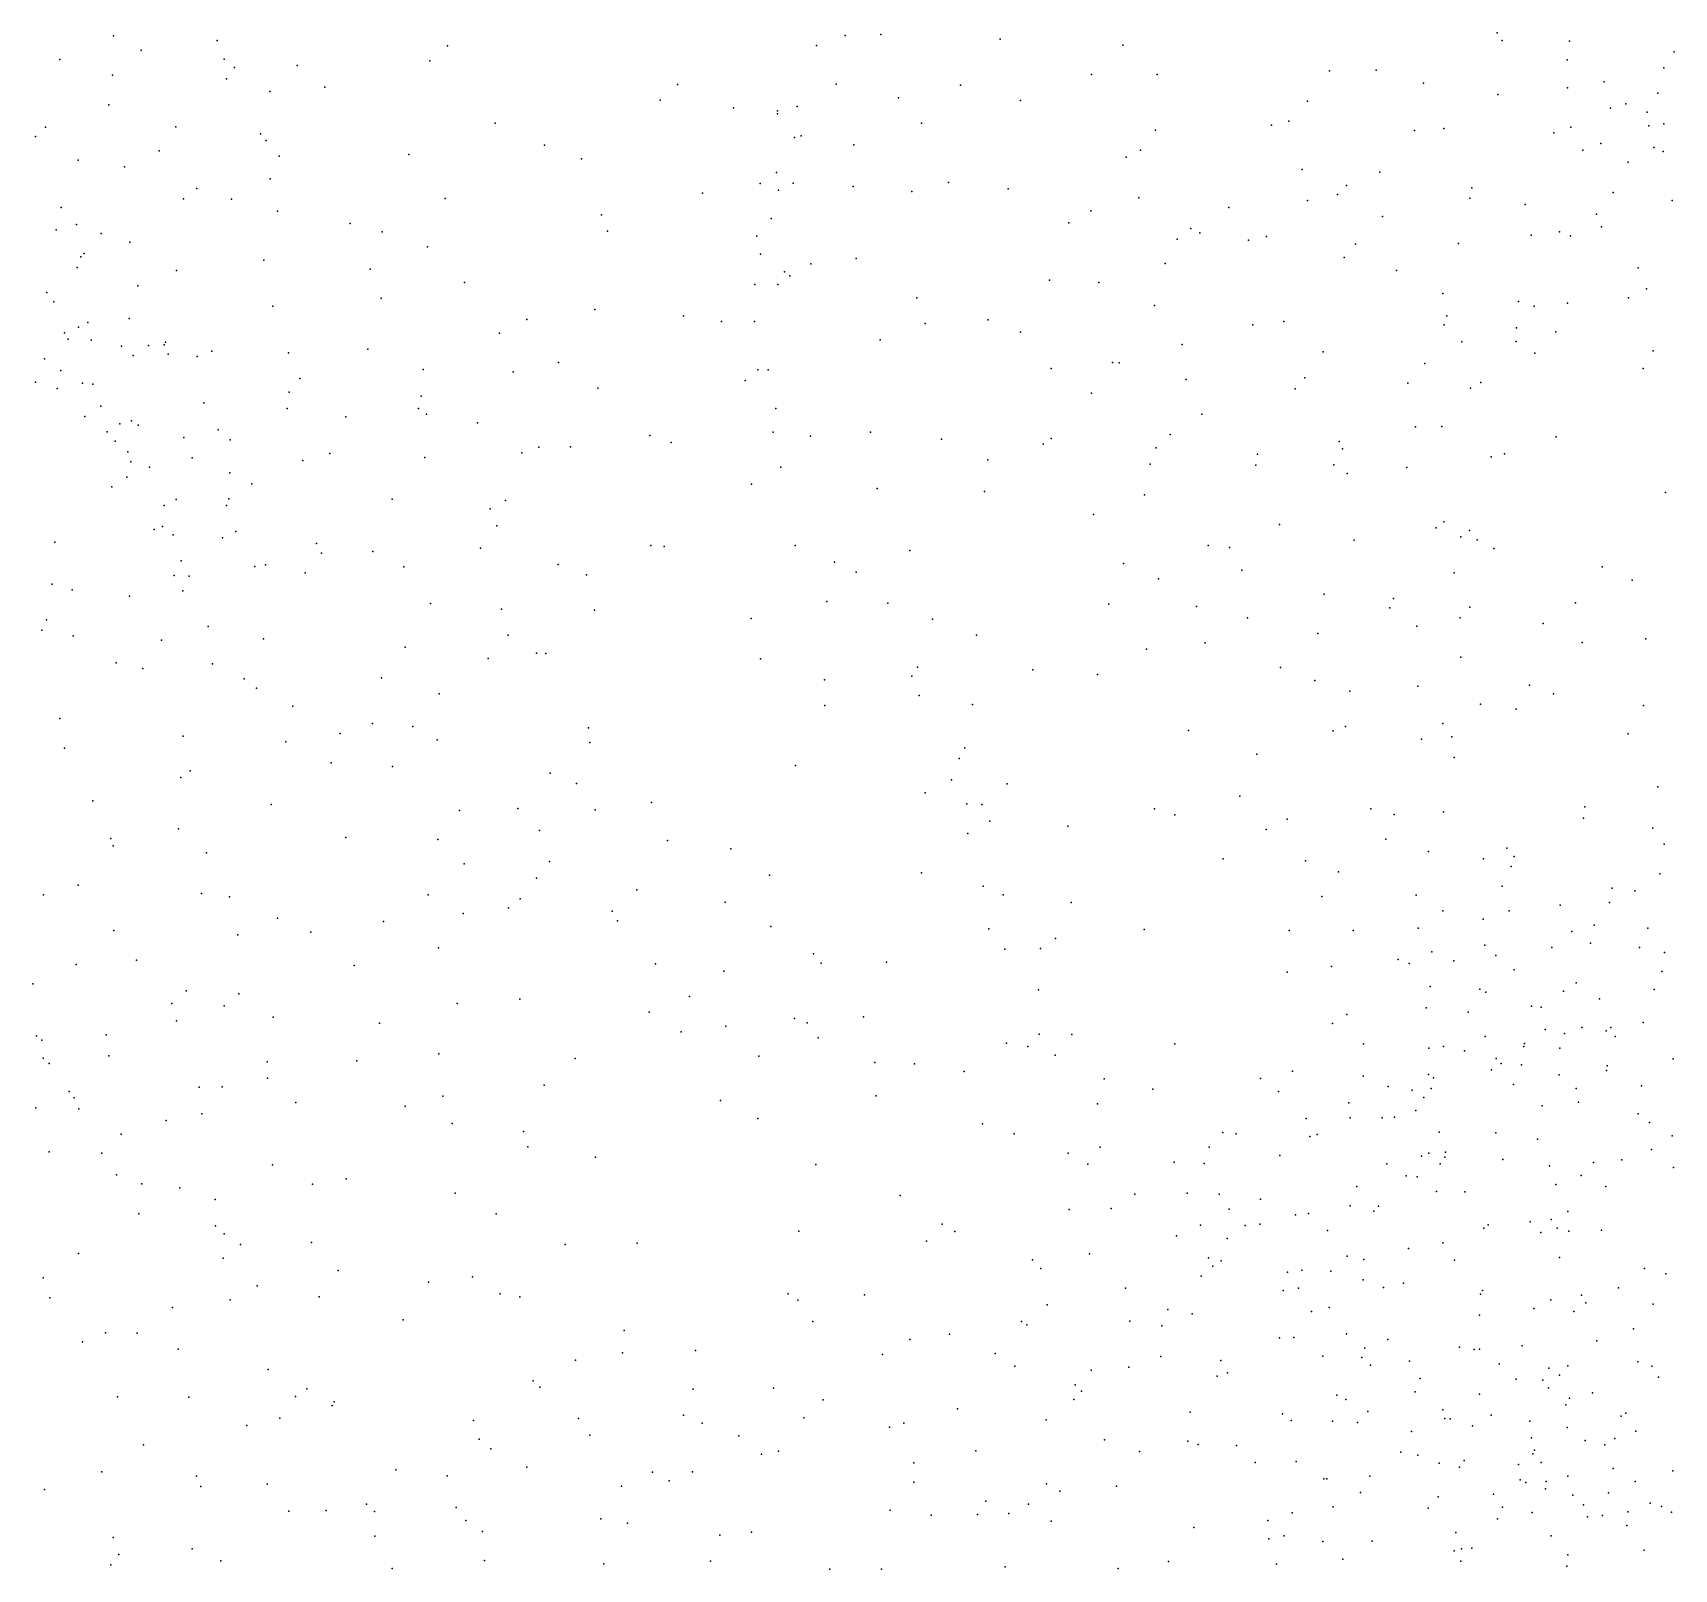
# Model space of a CAD drawing. Header units: metres. Extents: x -25 to 25, y -27.7 to 27.8.
# Drawn here: x -11.812 to -8.986, y -5.284 to -2.639 of the extents above; entities that cross this region are included whole.
import ezdxf

# ---------------------------------------------------------------- set-up
doc = ezdxf.new("R2010")
doc.units = ezdxf.units.M

msp = doc.modelspace()

# ---------------------------------------------------------------- linework, layer by layer
for p in [(-11.6729, -2.6437, -7.6122), (-11.494, -2.6519, 16.3987), (-10.4131, -2.6434, -7.2059), (-10.3516, -2.6417, 18.8201), (-10.1464, -2.6494, 19.2045), (-9.2905, -2.6386, -5.5337), (-9.2822, -2.652, 2.7527), (-9.1658, -2.6527, -9.3071), (-11.765, -2.6844, 4.3729), (-11.6252, -2.6685, 4.8305), (-11.4819, -2.6842, 13.5761), (-11.0978, -2.661, -7.684), (-10.4623, -2.6606, 17.7646), (-9.935, -2.6597, 3.0363), (-8.9858, -2.6715, -8.1624), (-11.6744, -2.7115, 16.2629), (-11.4641, -2.6983, 13.0909), (-11.3562, -2.695, 13.4349), (-11.1279, -2.687, 16.661), (-9.9891, -2.7104, 19.4709), (-9.8756, -2.7103, 19.584), (-9.579, -2.7038, -6.1194), (-9.4989, -2.7028, 4.145), (-9.1699, -2.6852, -5.3965), (-9.0035, -2.6988, -9.2196), (-11.4782, -2.7177, 5.2131), (-11.4036, -2.7395, 5.613), (-11.3086, -2.7319, -7.6383), (-10.7014, -2.7277, -7.5115), (-10.4285, -2.727, 18.7105), (-10.2144, -2.7286, -6.7784), (-9.4174, -2.7252, 19.814), (-9.1697, -2.7332, -9.451), (-9.1061, -2.723, -10.2407), (-11.6808, -2.7625, 4.555), (-10.7314, -2.7547, 16.9361), (-10.6051, -2.7679, 17.0311), (-10.4955, -2.7657, -7.2749), (-10.3212, -2.7503, -6.9453), (-10.1114, -2.7551, 19.3402), (-9.6169, -2.7563, 2.7806), (-9.2893, -2.7448, 4.5076), (-9.0954, -2.7685, 4.6283), (-9.0693, -2.7611, -5.2056), (-9.0139, -2.7427, 19.7716), (-11.0158, -2.7942, 16.8651), (-10.5295, -2.7781, 18.1563), (-10.5293, -2.773, 17.1941), (-10.2815, -2.7941, 19.0435), (-9.6492, -2.7905, 19.7649), (-9.0322, -2.7755, -7.7985), (-9.0037, -2.7955, -4.6709), (-11.8068, -2.8169, 4.228), (-11.7895, -2.801, 5.8903), (-11.5653, -2.8007, 5.8616), (-11.4197, -2.8125, -7.5433), (-11.4097, -2.8242, 5.8129), (-10.5003, -2.8187, 17.3497), (-10.4889, -2.8161, 17.7451), (-9.8786, -2.8064, 2.8287), (-9.6793, -2.7977, -6.3086), (-9.4326, -2.8066, 4.2594), (-9.3826, -2.8034, -5.64), (-9.1932, -2.8107, -9.9218), (-9.1636, -2.8011, 19.9286), (-9.0293, -2.7987, -4.4044), (-11.594, -2.8418, 4.8805), (-11.3875, -2.8511, 5.3205), (-11.1642, -2.8484, 16.8606), (-10.9304, -2.8322, -7.5538), (-10.3982, -2.8312, 18.8321), (-9.9295, -2.8526, -6.5524), (-9.9046, -2.8404, 3.3625), (-9.1429, -2.8404, -9.73), (-9.112, -2.829, -10.0555), (-9.0208, -2.836, -4.8559), (-9.005, -2.8431, -4.1864), (-11.7333, -2.858, 4.4063), (-11.6538, -2.8693, 16.4619), (-10.8669, -2.8554, 17.0224), (-10.5314, -2.879, 18.5264), (-9.6265, -2.8741, 3.8659), (-9.4924, -2.8787, -5.8987), (-9.0649, -2.8613, -5.0506), (-11.5294, -2.9066, 16.6277), (-11.4028, -2.8903, 16.7181), (-10.5595, -2.8982, 18.2563), (-10.5277, -2.9095, -7.159), (-10.5027, -2.8977, 17.524), (-10.399, -2.903, -6.9019), (-10.2353, -2.8965, 19.19), (-10.1325, -2.9074, -6.6617), (-9.5501, -2.9016, 19.9329), (-9.3341, -2.9055, 2.6692), (-11.552, -2.9245, 5.9851), (-11.4695, -2.9253, 5.0911), (-11.1017, -2.9239, -7.5173), (-10.6587, -2.9145, -7.3306), (-10.2982, -2.9117, -6.7857), (-9.9073, -2.9225, 19.6552), (-9.6173, -2.9271, -6.238), (-9.5652, -2.9168, 4.0353), (-9.3373, -2.9233, -5.4792), (-9.2421, -2.9343, 4.3836), (-9.0908, -2.9136, 20.0988), (-8.9891, -2.9271, -7.8314), (-11.7629, -2.9391, 3.2773), (-11.3903, -2.9457, 5.9319), (-11.2649, -2.9668, -7.4617), (-10.8322, -2.952, 17.1541), (-10.5403, -2.9583, 18.0122), (-10.0281, -2.9659, 19.5556), (-9.9899, -2.945, 3.2311), (-9.7524, -2.9395, -6.4043), (-9.4877, -2.9546, 2.6861), (-9.1198, -2.9511, -4.595), (-11.7714, -2.9781, 4.2578), (-11.7364, -2.9689, 2.9376), (-11.6939, -2.9839, 4.4966), (-11.2102, -2.981, 5.8498), (-10.8222, -2.9799, -7.3997), (-10.565, -2.9886, 17.3893), (-9.8412, -2.9941, 2.7357), (-9.8181, -2.9758, 3.4888), (-9.8022, -2.9832, 19.8025), (-9.6876, -2.9896, 2.7112), (-9.2318, -2.987, -5.2399), (-9.1835, -2.981, 20.2072), (-9.1642, -2.9884, -4.3459), (-9.111, -2.9729, -4.8159), (-11.723, -3.0187, -7.1331), (-11.6444, -2.9991, 4.7246), (-11.132, -3.0073, 5.6888), (-10.5588, -3.0195, -7.0419), (-9.7184, -2.9959, 3.6435), (-9.5346, -3.0026, 20.0608), (-9.3569, -3.0015, 4.2505), (-11.7351, -3.0429, 3.4304), (-11.729, -3.0245, 16.5265), (-11.5642, -3.0481, -7.2159), (-11.4137, -3.0298, -7.3457), (-11.2306, -3.0456, 5.3986), (-10.5175, -3.0502, 17.8364), (-10.4723, -3.0366, -6.8351), (-10.3941, -3.0272, 18.9215), (-9.8619, -3.0361, -6.4833), (-9.554, -3.0255, -6.0653), (-9.4641, -3.0476, -5.8135), (-9.0479, -3.0435, 2.7464), (-11.6306, -3.0743, 16.6781), (-11.0685, -3.0687, 17.1783), (-10.5683, -3.0717, 18.2936), (-10.529, -3.072, 17.6279), (-10.5084, -3.0573, 18.7125), (-10.0611, -3.0645, 3.0862), (-9.9762, -3.0685, 2.7434), (-9.0334, -3.0792, 20.3111), (-11.7871, -3.0857, 3.8527), (-11.7755, -3.1017, 4.0205), (-11.212, -3.0955, 17.0995), (-10.2896, -3.0947, 19.179), (-9.8807, -3.1079, 3.3461), (-9.3842, -3.0872, 2.7038), (-9.2536, -3.1014, -5.047), (-9.1692, -3.1044, 4.3198), (-9.0643, -3.0951, -4.2294), (-11.6456, -3.1304, 2.8215), (-11.3981, -3.1093, 16.9497), (-10.9609, -3.132, 17.2785), (-10.8442, -3.1151, -7.2328), (-10.6915, -3.1261, -7.0226), (-10.6259, -3.1356, 17.4313), (-10.5688, -3.1356, 18.4767), (-10.167, -3.1328, 19.4182), (-9.6577, -3.1356, 20.0941), (-9.3774, -3.126, 20.3151), (-9.2271, -3.1092, -4.881), (-11.7572, -3.155, -5.369), (-11.7331, -3.1452, 6.0992), (-11.717, -3.1372, -6.8936), (-11.008, -3.1558, 5.8631), (-10.275, -3.1392, -6.6425), (-10.1112, -3.1541, 2.9091), (-9.7112, -3.1416, -6.3296), (-9.3816, -3.1415, -5.3697), (-9.2575, -3.1465, -4.6717), (-9.1896, -3.1537, 20.3943), (-11.7506, -3.1663, 16.6257), (-11.7112, -3.1676, 4.3428), (-11.6588, -3.1782, 4.6269), (-11.6124, -3.1771, 4.783), (-11.5854, -3.1758, 16.8169), (-11.5829, -3.1711, 3.1868), (-11.5786, -3.1919, 6.1153), (-11.5034, -3.1865, -7.0579), (-11.3712, -3.1898, 6.087), (-11.2348, -3.1833, -7.1982), (-10.3525, -3.1672, 19.0544), (-9.8328, -3.1751, 19.9234), (-9.5901, -3.1878, -6.1516), (-9.3514, -3.1709, -5.2079), (-9.2579, -3.1701, 2.7405), (-9.2258, -3.1903, -4.4448), (-9.0222, -3.1863, 2.8141), (-11.7916, -3.2002, 2.7136), (-11.7632, -3.2203, -5.6509), (-11.6386, -3.1942, 3.4149), (-11.5286, -3.1959, 4.9367), (-11.1395, -3.2181, 5.4329), (-10.9066, -3.2061, -7.0952), (-10.5631, -3.2191, 17.6862), (-10.5453, -3.2188, 18.1217), (-10.0582, -3.2166, -6.5567), (-9.9527, -3.206, 3.2509), (-9.9412, -3.2066, 19.8109), (-9.415, -3.2081, -5.6114), (-9.0391, -3.2165, 4.3415), (-11.807, -3.2402, -5.2426), (-11.7262, -3.242, -6.5796), (-11.7081, -3.2435, 4.1338), (-11.3521, -3.2339, -7.0745), (-10.9846, -3.2222, 5.628), (-10.5851, -3.237, -6.7096), (-9.8259, -3.2354, 2.7528), (-9.6216, -3.2326, 20.2154), (-9.4441, -3.2418, -5.815), (-9.3184, -3.2409, -4.8628), (-11.7698, -3.2511, -6.3814), (-11.517, -3.2757, -6.8252), (-11.3702, -3.2574, 17.0975), (-11.1429, -3.2645, -7.0697), (-10.8387, -3.2506, -6.9329), (-9.9889, -3.2592, 2.7755), (-9.6383, -3.2517, 3.6505), (-9.3364, -3.2502, 4.1236), (-11.7221, -3.2994, -6.2317), (-11.6946, -3.2812, 3.9153), (-11.3739, -3.2856, 5.1286), (-11.2726, -3.2996, 5.2467), (-11.1475, -3.2857, 6.0317), (-11.1335, -3.295, 17.2972), (-10.5321, -3.2855, 17.8392), (-9.7992, -3.2953, 3.4097), (-11.6837, -3.3255, -5.9613), (-11.6616, -3.3118, 4.4744), (-11.6416, -3.3065, 3.5963), (-11.6302, -3.3143, -5.6035), (-11.4922, -3.3223, 3.2391), (-11.046, -3.3102, -6.9123), (-10.7495, -3.3319, -6.6469), (-10.5372, -3.326, 18.3913), (-10.4728, -3.3333, 18.7208), (-10.3694, -3.3265, -6.5887), (-9.8534, -3.3301, 20.0161), (-9.4314, -3.3168, 2.8001), (-9.3858, -3.3166, -5.0258), (-9.1891, -3.3342, 20.5156), (-11.6699, -3.3415, 4.3078), (-11.6477, -3.3603, 6.1277), (-11.5515, -3.3355, -6.4512), (-11.4719, -3.3396, -6.613), (-10.9699, -3.3616, -6.6548), (-10.9405, -3.352, 5.9171), (-10.886, -3.3513, 5.6837), (-10.7127, -3.344, 17.5453), (-10.2474, -3.3385, 19.3434), (-10.072, -3.3471, 2.9216), (-10.0583, -3.3373, 19.7147), (-9.8774, -3.3531, -6.4228), (-9.5626, -3.3426, -6.1069), (-9.5569, -3.3551, 20.3656), (-11.6429, -3.3774, 3.7665), (-11.6105, -3.3868, 4.6427), (-11.5371, -3.3706, 4.8326), (-11.3464, -3.375, 17.1967), (-11.2999, -3.363, -6.6279), (-11.1365, -3.3696, 5.3681), (-10.5236, -3.3866, 18.2251), (-10.1675, -3.3736, -6.5482), (-9.8878, -3.3815, 3.2947), (-9.7059, -3.383, 3.5239), (-9.703, -3.3643, -6.294), (-9.5717, -3.3824, 2.8568), (-9.446, -3.3871, -5.8869), (-9.3008, -3.3686, -4.6119), (-9.2779, -3.3636, 2.8323), (-11.6498, -3.4037, 4.0381), (-11.4724, -3.396, -6.2952), (-11.4342, -3.415, 4.9737), (-10.5741, -3.4159, 17.7524), (-9.5485, -3.3975, 3.8487), (-11.6754, -3.4206, -5.3382), (-11.5647, -3.4424, 3.0192), (-11.4741, -3.4411, -6.0499), (-11.1928, -3.4417, -6.4786), (-10.9977, -3.444, 17.4582), (-10.3581, -3.4232, 18.9955), (-10.173, -3.4287, 19.5139), (-9.8977, -3.4342, 2.9216), (-9.0006, -3.4301, 4.3136), (-11.5852, -3.4525, -5.503), (-11.4783, -3.4528, -5.8912), (-11.0239, -3.4584, -6.4983), (-9.9855, -3.468, 3.0559), (-11.6025, -3.4941, 4.3326), (-11.588, -3.4888, 3.1734), (-11.5697, -3.5029, 3.3848), (-11.462, -3.4972, -5.6469), (-11.0129, -3.4874, 5.8639), (-9.6655, -3.4855, 20.2964), (-9.3956, -3.491, -5.7811), (-9.3826, -3.4805, -5.4039), (-9.3382, -3.4953, 4.056), (-11.7739, -3.5157, 2.9046), (-11.4851, -3.5083, 17.1373), (-11.3233, -3.518, 17.2877), (-11.2259, -3.5318, -6.1707), (-11.0407, -3.5261, 5.3823), (-10.7475, -3.5216, -6.4727), (-10.7248, -3.5234, 17.6453), (-10.499, -3.5215, -6.5229), (-10.3016, -3.5302, 19.1858), (-9.7881, -3.5213, 20.1769), (-9.7514, -3.5251, -6.3316), (-9.5365, -3.5123, 20.4203), (-9.3532, -3.5064, -5.0387), (-9.3249, -3.5117, 2.9172), (-9.2964, -3.5268, 20.5524), (-11.5562, -3.5476, 3.6929), (-11.4291, -3.5577, 4.8594), (-11.411, -3.5548, 6.0212), (-11.3145, -3.5346, -5.9621), (-11.1727, -3.5582, 5.2221), (-10.9072, -3.5544, 5.6379), (-10.4315, -3.5499, 18.3523), (-9.9336, -3.5522, 19.9833), (-9.1095, -3.5582, -4.5264), (-11.7782, -3.588, 3.1507), (-11.568, -3.573, 4.004), (-11.5424, -3.5744, 4.5347), (-11.3424, -3.5687, -5.8064), (-10.8585, -3.572, -6.3774), (-10.394, -3.5673, 18.5989), (-9.8737, -3.5789, 3.2935), (-9.7299, -3.5637, 3.5158), (-9.3645, -3.5682, -5.5762), (-9.0582, -3.581, 2.912), (-11.7435, -3.5975, -5.3421), (-11.645, -3.6085, 6.0666), (-11.5531, -3.5996, 3.8448), (-9.5884, -3.6051, 3.0239), (-9.4689, -3.6128, 3.9325), (-11.1268, -3.6213, 5.8069), (-11.0044, -3.6313, 17.5642), (-10.8445, -3.6329, 17.638), (-10.4447, -3.6177, 18.1198), (-10.3396, -3.6209, 18.8449), (-9.9589, -3.6223, -6.4234), (-9.8084, -3.6262, 3.141), (-9.4753, -3.6289, -6.0108), (-9.3376, -3.6275, -5.249), (-9.1557, -3.6201, -4.7538), (-11.7961, -3.6673, 6.0449), (-11.7882, -3.6495, 3.436), (-11.5097, -3.6609, 4.1572), (-10.5748, -3.6472, -6.4497), (-10.2625, -3.6485, 19.2947), (-9.7204, -3.6458, 20.2601), (-9.5991, -3.6728, 3.7734), (-9.4288, -3.6601, 3.0114), (-9.3545, -3.6462, -5.4035), (-9.2112, -3.6558, -4.9744), (-11.7422, -3.677, 16.9289), (-11.59, -3.6842, 17.097), (-11.4144, -3.6823, 4.6768), (-11.1705, -3.6965, 17.5015), (-10.9933, -3.6759, -6.2178), (-10.1869, -3.676, -6.4929), (-9.8944, -3.6998, 20.0424), (-9.7934, -3.6891, 3.3737), (-9.1441, -3.6882, 20.5819), (-9.0345, -3.6823, -4.6724), (-11.6683, -3.7236, -5.4483), (-11.5023, -3.725, 4.0056), (-11.0276, -3.7157, 5.251), (-10.9445, -3.7067, 5.6575), (-10.9286, -3.7075, 5.3921), (-10.5586, -3.7167, 17.8991), (-9.3533, -3.7137, 20.5395), (-11.622, -3.733, 3.7275), (-11.4479, -3.7509, 17.2896), (-11.2114, -3.7494, -5.9471), (-10.4487, -3.7529, 18.0322), (-10.2983, -3.7466, 18.9263), (-10.2885, -3.7308, 19.1389), (-10.0899, -3.7357, 19.7267), (-9.9783, -3.7436, 19.9012), (-9.6637, -3.7312, -6.2386), (-9.6044, -3.7536, 20.3624), (-11.4267, -3.7673, 4.2768), (-11.1118, -3.7766, 5.0902), (-10.2854, -3.7794, 18.5249), (-9.5444, -3.7724, -6.097), (-9.4271, -3.7638, -5.8971), (-9.2347, -3.7617, 4.1317), (-9.1933, -3.7768, -5.1477), (-11.3638, -3.7981, -5.7549), (-10.4479, -3.797, -6.4517), (-10.1939, -3.7949, 19.4334), (-9.3193, -3.7946, -5.459), (-9.2577, -3.8033, 3.0112), (-9.0385, -3.7968, 2.9224), (-11.7651, -3.8194, 6.0028), (-11.2265, -3.828, 4.8272), (-11.1572, -3.833, 5.6712), (-10.855, -3.8356, 17.7902), (-9.8217, -3.8402, 20.1213), (-9.5728, -3.8408, 3.8863), (-9.5518, -3.833, 3.1818), (-9.3838, -3.8281, 3.0961), (-11.7572, -3.8705, 16.9541), (-11.5528, -3.8495, 17.2193), (-11.3759, -3.8596, 17.4119), (-11.2822, -3.8449, 4.6714), (-11.1153, -3.8559, -6.0317), (-10.8527, -3.8605, 5.3464), (-10.2068, -3.8698, -6.4656), (-9.421, -3.8551, 20.4742), (-9.3683, -3.8507, -5.7514), (-9.0651, -3.8459, 4.3115), (-11.298, -3.8958, -5.8569), (-10.2169, -3.8883, 18.6964), (-9.7045, -3.8807, 3.7405), (-9.3644, -3.8867, 4.045), (-11.5569, -3.921, -5.6197), (-11.5407, -3.9093, 3.9893), (-11.1925, -3.9021, 17.5903), (-10.921, -3.9132, -6.1963), (-10.4987, -3.9001, 18.0698), (-10.2299, -3.9249, 19.1779), (-10.8755, -3.9311, 5.2015), (-10.2753, -3.9471, 18.3071), (-10.1341, -3.9316, 19.5978), (-9.7337, -3.9529, 3.371), (-9.0138, -3.9369, 15.347), (-11.7083, -3.9608, -5.5445), (-11.4009, -3.9671, 5.7675), (-11.077, -3.9776, 4.8043), (-10.9766, -3.974, 17.8152), (-10.8433, -3.9765, 17.9195), (-10.7462, -3.964, -6.3073), (-10.2033, -3.9661, 18.8812), (-10.178, -3.9671, 19.4161), (-9.8807, -3.975, 20.0134), (-9.5083, -3.9748, -6.0809), (-9.3827, -3.9802, -5.8439), (-9.1396, -3.9713, -5.2713), (-11.5606, -4.0094, 17.2651), (-10.9392, -4.0124, 4.9934), (-10.1641, -3.9961, 18.5093), (-10.0296, -4.0049, -6.4193), (-9.8453, -3.9853, -6.3618), (-9.6883, -4.0106, 3.8255), (-9.6523, -3.9929, 20.2613), (-9.4681, -3.9846, 3.9858), (-9.142, -3.9907, 2.9949), (-9.0223, -4.0084, 15.1986), (-11.6773, -4.026, 17.095), (-11.6731, -4.0383, 4.2103), (-11.2725, -4.0241, 4.1154), (-11.1143, -4.0279, 4.5618), (-10.7187, -4.0291, 5.3148), (-10.2016, -4.0175, 19.0543), (-9.4824, -4.0273, 20.3842), (-9.0032, -4.0355, 20.5505), (-11.5126, -4.0506, 4.1445), (-10.9218, -4.0653, 5.5272), (-10.6099, -4.0438, 18.0692), (-9.7621, -4.0612, 3.6654), (-9.6203, -4.0643, 3.4246), (-9.409, -4.0484, 3.223), (-9.3139, -4.061, 11.2577), (-9.2737, -4.0426, 11.037), (-9.2611, -4.0567, -5.5916), (-11.0689, -4.0696, -6.0778), (-10.9444, -4.0944, 17.9296), (-10.5431, -4.089, -6.3904), (-10.2816, -4.0853, -6.4407), (-9.5639, -4.0835, 11.2314), (-9.2665, -4.0741, 4.2026), (-9.0103, -4.0865, 2.9163), (-11.7929, -4.1228, 16.8988), (-11.7333, -4.1065, 5.8841), (-11.5211, -4.1209, -5.7547), (-11.131, -4.1227, 4.1786), (-10.7718, -4.1141, 5.0437), (-10.1757, -4.1081, 19.3276), (-10.1411, -4.1232, 19.4965), (-9.4297, -4.1237, 10.9926), (-9.2821, -4.1079, 20.4589), (-9.0925, -4.1116, 15.6154), (-9.0533, -4.1161, 10.9663), (-11.4731, -4.1266, 17.4102), (-10.9928, -4.1454, 4.4298), (-10.9725, -4.1296, 4.5899), (-10.8144, -4.151, 4.8887), (-10.6195, -4.1356, 5.2455), (-10.0239, -4.1364, 19.7327), (-9.5926, -4.1259, -6.284), (-9.3841, -4.1504, -6.0531), (-9.27, -4.1505, 15.3781), (-9.1822, -4.1405, 4.3434), (-9.0971, -4.136, 15.1279), (-11.3902, -4.1633, 4.1864), (-11.2077, -4.1687, 17.7293), (-11.0706, -4.1553, 5.5722), (-10.8048, -4.1676, 18.0665), (-10.541, -4.1772, 5.3775), (-10.1655, -4.1814, 19.1054), (-9.4263, -4.1805, 3.3825), (-9.3145, -4.1649, 10.8802), (-9.1235, -4.1752, -5.4209), (-9.0314, -4.1801, 15.8014), (-11.672, -4.1846, 4.3784), (-11.4585, -4.1919, 5.7446), (-11.333, -4.1872, 17.6047), (-10.0508, -4.1979, -6.453), (-9.8984, -4.1825, -6.428), (-9.6484, -4.1843, 20.1668), (-9.5386, -4.1846, 3.5185), (-9.3115, -4.2098, 15.0474), (-9.1621, -4.1861, 3.0628), (-9.1299, -4.2063, 4.5045), (-11.6332, -4.2357, -5.7601), (-11.1133, -4.2142, 17.8656), (-10.4674, -4.2246, 5.247), (-10.1383, -4.2163, 18.4335), (-10.0765, -4.2154, 18.6997), (-9.4611, -4.234, 20.2947), (-9.403, -4.221, -6.2006), (-9.3649, -4.2365, 4.1845), (-9.2931, -4.2276, 11.3824), (-9.1965, -4.2138, -5.6595), (-9.0457, -4.2136, 11.1584), (-9.0022, -4.2225, 5.8244), (-11.7369, -4.243, 17.0022), (-11.2585, -4.2447, -5.9815), (-10.7393, -4.2419, 5.4604), (-10.6217, -4.2543, 18.1854), (-10.4542, -4.2406, -6.3988), (-10.342, -4.2389, 18.2555), (-9.652, -4.2562, 3.7468), (-9.5755, -4.2461, 11.2096), (-9.4422, -4.241, 11.3325), (-9.2613, -4.252, -6.0368), (-9.007, -4.2552, 2.9092), (-11.8115, -4.2763, 5.709), (-11.5478, -4.2882, 17.3743), (-11.457, -4.2934, 17.4994), (-10.0802, -4.2867, 18.8983), (-9.4061, -4.2809, 15.2661), (-9.3203, -4.2851, 20.3614), (-9.3099, -4.2906, 15.592), (-9.1765, -4.2887, 15.0217), (-9.1547, -4.2746, 10.7026), (-9.0201, -4.2857, 10.5565), (-11.5722, -4.3102, 5.7871), (-11.4819, -4.3138, -5.9138), (-11.0807, -4.3102, -6.0926), (-10.9731, -4.3023, 4.2134), (-10.6812, -4.298, 4.5495), (-9.413, -4.3177, 15.4163), (-9.2314, -4.3147, -6.1916), (-9.2146, -4.3163, 4.5761), (-9.1142, -4.3019, 5.7176), (-11.5643, -4.3398, 4.4386), (-11.3977, -4.3333, 5.6939), (-11.2146, -4.344, 17.8004), (-10.7507, -4.3252, 4.4102), (-10.6183, -4.3492, 5.4346), (-10.5003, -4.3361, 4.7824), (-10.4787, -4.3432, 18.2365), (-10.3817, -4.333, 4.9932), (-9.5743, -4.3446, -6.47), (-9.5491, -4.3287, 20.168), (-9.3407, -4.3247, 3.4204), (-9.1449, -4.3515, 4.8811), (-9.0393, -4.343, 6.0991), (-11.8049, -4.3655, 5.2045), (-11.7962, -4.373, 16.8413), (-11.6855, -4.364, -5.8454), (-10.6954, -4.3589, -6.2738), (-10.4595, -4.369, 5.3993), (-10.1351, -4.3782, -6.5106), (-10.079, -4.3629, 19.0681), (-10.0228, -4.3635, 19.599), (-9.8453, -4.3794, 19.8459), (-9.5204, -4.3795, 3.6943), (-9.3113, -4.3667, -6.353), (-9.2435, -4.3789, 5.394), (-9.2081, -4.3547, 5.5442), (-9.1745, -4.3616, 11.3414), (-9.1029, -4.3571, 5.2799), (-9.095, -4.3516, -5.983), (-9.0874, -4.3666, -5.6098), (-11.7937, -4.4042, 4.7703), (-11.6807, -4.4002, 17.1577), (-11.1127, -4.3965, 4.2327), (-10.8778, -4.4048, -6.1627), (-10.5614, -4.4006, 4.4697), (-10.0987, -4.3842, 19.2982), (-10.0512, -4.3989, 18.5321), (-9.4082, -4.387, 10.9281), (-9.383, -4.384, 4.3653), (-9.3466, -4.3918, 11.392), (-9.2924, -4.4048, 5.231), (-9.2448, -4.384, 10.771), (-9.1825, -4.3869, 5.077), (-8.9874, -4.4051, -6.1059), (-11.7834, -4.4133, 5.4832), (-11.4081, -4.4107, 4.379), (-11.2536, -4.4086, -6.0591), (-10.3617, -4.4119, 4.6413), (-10.2937, -4.4142, -6.4596), (-10.208, -4.4272, 4.8219), (-9.6428, -4.4265, 4.1228), (-9.5211, -4.4352, 5.4272), (-9.4085, -4.4322, 5.1087), (-9.3001, -4.4242, 15.7315), (-9.2837, -4.4134, 4.7282), (-9.2489, -4.4155, 5.7528), (-9.1836, -4.4329, 5.9091), (-9.1023, -4.4256, -6.2857), (-9.1012, -4.4174, 20.4193), (-11.7487, -4.4613, 5.0195), (-11.5254, -4.4542, 5.7277), (-11.4854, -4.4537, 17.5099), (-11.4075, -4.4388, -6.0282), (-10.9314, -4.4505, 4.2731), (-9.9669, -4.44, 18.7989), (-9.8833, -4.4574, -6.5775), (-9.6979, -4.4393, -6.5725), (-9.6671, -4.4616, 5.1451), (-9.4781, -4.4529, 11.0966), (-9.4367, -4.4593, 15.0565), (-9.4041, -4.4564, 4.5055), (-9.4004, -4.4382, -6.4924), (-9.2624, -4.4493, 14.9444), (-9.1545, -4.4565, 0.868), (-9.042, -4.4516, 6.2242), (-11.8064, -4.4898, -5.8543), (-11.7402, -4.4727, 16.9943), (-11.7324, -4.4912, 5.6912), (-11.3586, -4.4803, 5.6548), (-11.1704, -4.4868, 5.5939), (-11.1055, -4.4694, -6.1092), (-10.6275, -4.4769, 18.2284), (-10.3596, -4.4689, 18.2917), (-9.9788, -4.483, 4.9493), (-9.546, -4.481, 15.4508), (-9.4167, -4.4719, 4.8592), (-9.2133, -4.486, 3.3202), (-9.1505, -4.4799, 15.892), (-11.582, -4.5115, -6.0222), (-11.5208, -4.5003, 4.5379), (-11.0896, -4.5165, 17.9633), (-10.5633, -4.5079, -6.3471), (-10.1763, -4.5174, 4.5724), (-9.6192, -4.5082, 4.3091), (-9.5436, -4.5068, 4.9833), (-9.4887, -4.5067, 15.6588), (-9.467, -4.5055, 5.5702), (-9.4305, -4.494, 4.6865), (-9.048, -4.4999, 0.6309), (-9.0281, -4.5148, 16.018), (-11.6594, -4.5352, 5.3104), (-10.9666, -4.5304, 5.5346), (-10.1219, -4.5347, 5.3588), (-9.7626, -4.5323, 19.8059), (-9.7397, -4.5346, 5.4033), (-9.6133, -4.5391, 19.9448), (-9.6003, -4.5354, 3.8579), (-9.3902, -4.5317, 3.624), (-9.2928, -4.5329, 0.95), (-9.221, -4.5439, 10.7155), (-8.9893, -4.5378, 8.9073), (-11.7836, -4.5657, 16.8376), (-11.6926, -4.5675, 17.1178), (-10.9595, -4.5568, 18.068), (-10.8428, -4.5745, -6.1939), (-10.0292, -4.5675, 4.522), (-9.9742, -4.5573, 4.6866), (-9.7861, -4.5574, 4.8152), (-9.6649, -4.5716, 4.6483), (-9.4206, -4.5732, -6.6188), (-9.4082, -4.5677, 10.9895), (-9.3805, -4.5747, 11.2597), (-9.3796, -4.5658, 5.7044), (-9.0251, -4.5617, 2.926), (-11.6674, -4.6053, 5.5648), (-11.3988, -4.5877, 4.4937), (-10.4634, -4.587, 18.2627), (-9.9951, -4.5865, -6.6111), (-9.8466, -4.5832, 4.5729), (-9.7947, -4.5857, 4.2528), (-9.4806, -4.5864, 3.7413), (-9.3886, -4.5859, 1.0613), (-9.2808, -4.5788, 3.4981), (-9.2005, -4.5893, 11.2893), (-9.1244, -4.5837, 3.1226), (-9.076, -4.5791, 14.8899), (-8.9871, -4.5924, 11.1942), (-11.6239, -4.6206, 17.3157), (-11.5582, -4.6273, 4.8568), (-11.3299, -4.621, 17.7091), (-11.2721, -4.6117, 4.4009), (-9.5321, -4.6254, 15.2364), (-9.4474, -4.6066, 15.0041), (-9.4284, -4.6084, 20.0638), (-9.3948, -4.6338, 8.5928), (-9.1896, -4.6216, -6.6051), (-9.1457, -4.606, 0.9977), (-9.1032, -4.6249, 20.3487), (-11.4977, -4.6478, 17.5135), (-11.0846, -4.6369, -6.1718), (-10.3185, -4.6408, -6.4925), (-9.9143, -4.6383, 19.3504), (-9.8244, -4.6364, 18.7646), (-9.7693, -4.6385, 1.0089), (-9.698, -4.647, 1.1999), (-9.5435, -4.6584, 1.2087), (-9.4947, -4.6589, 5.6532), (-9.3461, -4.6346, 14.8164), (-11.6291, -4.672, -6.1143), (-11.0137, -4.6725, 4.3758), (-10.246, -4.6898, 5.4059), (-10.0272, -4.6646, 18.4494), (-9.9548, -4.6628, 1.0708), (-9.752, -4.6642, 19.6472), (-9.6991, -4.6899, 5.5127), (-9.6375, -4.6737, 19.7773), (-9.6152, -4.6719, 15.4711), (-9.5031, -4.6678, 15.7962), (-9.234, -4.6862, 1.1257), (-9.1973, -4.6821, 20.2341), (-9.1687, -4.6682, 8.5282), (-11.4973, -4.6926, 5.349), (-11.4823, -4.7069, 4.7307), (-10.4928, -4.7022, 5.4469), (-10.2241, -4.7024, 18.362), (-9.8428, -4.71, 18.6244), (-9.8012, -4.6919, 4.1201), (-9.7555, -4.7149, 18.9581), (-9.7241, -4.6924, -6.7173), (-9.5825, -4.7007, 3.8627), (-9.3132, -4.6968, 10.861), (-9.3062, -4.6914, 20.1141), (-9.2151, -4.7046, 5.9928), (-9.1875, -4.697, 8.8663), (-9.1674, -4.7022, 0.6632), (-9.1107, -4.7005, 16.0686), (-11.7327, -4.7407, 16.9706), (-11.4538, -4.7253, 5.2008), (-11.3318, -4.7216, -6.1971), (-10.895, -4.7253, 18.0963), (-10.771, -4.7227, 5.523), (-10.2728, -4.7192, 4.4586), (-9.9925, -4.7409, 4.3244), (-9.549, -4.7454, 8.595), (-9.4429, -4.7319, 19.9231), (-9.384, -4.7221, 5.7869), (-11.484, -4.7486, -6.1866), (-11.286, -4.7698, 17.7405), (-10.0903, -4.7516, 1.119), (-10.0759, -4.7666, -6.6304), (-9.7875, -4.7481, 1.3649), (-9.7801, -4.7624, 0.8745), (-9.7658, -4.7529, 19.145), (-9.6515, -4.7729, 15.8118), (-9.6268, -4.769, 1.3916), (-9.5771, -4.7709, 15.3204), (-9.5202, -4.7509, 15.1265), (-9.3637, -4.752, 3.6271), (-9.1835, -4.7474, 3.3241), (-9.0371, -4.7666, 11.1863), (-11.7937, -4.7826, 0.7877), (-11.4254, -4.7963, 5.5769), (-11.1301, -4.7901, 5.6057), (-11.0544, -4.7808, 17.9695), (-9.9306, -4.8003, 1.3911), (-9.8, -4.7796, 15.7031), (-9.6324, -4.8, 19.5415), (-9.521, -4.7861, 19.749), (-9.4863, -4.7988, 15.9518), (-9.4518, -4.7916, 14.878), (-9.0816, -4.7997, -6.7718), (-9, -4.7758, 6.4059), (-11.7825, -4.817, 16.7988), (-11.4718, -4.8201, 17.5229), (-11.3184, -4.8152, 4.5921), (-11.0072, -4.8102, -6.269), (-10.9733, -4.815, 4.4661), (-10.5114, -4.81, 4.5161), (-10.4943, -4.8209, -6.4393), (-10.3796, -4.8116, 18.2851), (-10.0653, -4.829, 18.4125), (-9.6588, -4.8041, 3.9516), (-9.3195, -4.8103, 5.9102), (-9.316, -4.8041, 14.6606), (-9.1981, -4.8201, 1.2551), (-9.1453, -4.8121, 10.5603), (-9.1381, -4.8252, 16.1671), (-9.0222, -4.8275, 10.4062), (-11.5708, -4.8333, 0.7921), (-11.174, -4.8549, -6.2741), (-10.4686, -4.8579, 5.4828), (-10.1096, -4.8579, 4.4063), (-9.9231, -4.8568, 4.2484), (-9.8575, -4.8368, -6.7468), (-9.8158, -4.8446, 15.9103), (-9.6101, -4.8404, 19.2166), (-9.5797, -4.8334, 18.968), (-9.3212, -4.8466, 10.9392), (-9.2276, -4.8355, 11.1891), (-9.1588, -4.8404, 20.1427), (-11.6865, -4.8773, -6.1628), (-11.6317, -4.8779, 17.2567), (-10.7934, -4.8732, 4.5299), (-10.2331, -4.8794, 18.3448), (-10.1, -4.8632, 5.4477), (-9.8677, -4.8648, 5.5063), (-9.6653, -4.8855, 15.997), (-9.6405, -4.8849, 1.5523), (-9.5499, -4.8791, 0.7889), (-9.0558, -4.8704, 0.4582), (-11.726, -4.8924, 16.9265), (-11.5611, -4.9055, 0.651), (-10.7963, -4.9114, 5.6011), (-10.6706, -4.9076, -6.403), (-10.3488, -4.9143, 1.1114), (-10.3017, -4.8888, 4.5013), (-10.155, -4.9129, 1.3739), (-9.5186, -4.9035, 8.7515), (-9.479, -4.8888, 19.5988), (-9.3552, -4.9017, 8.845), (-9.3301, -4.9056, -6.8405), (-9.321, -4.9054, 16.1623), (-9.2475, -4.8995, 14.5329), (-9.1191, -4.8909, 8.9931), (-11.4065, -4.9404, -6.2616), (-10.8772, -4.9242, 18.0491), (-10.1207, -4.9345, -6.6521), (-9.9894, -4.9417, 1.5528), (-9.9246, -4.936, 16.0224), (-9.8696, -4.918, 15.6604), (-9.766, -4.925, 4.0749), (-9.5905, -4.9171, -6.8205), (-9.5233, -4.9196, 18.7879), (-9.5087, -4.9328, 14.9874), (-9.4415, -4.926, 3.6923), (-9.287, -4.9307, 3.4769), (-9.2018, -4.938, 8.3813), (-9.1686, -4.934, 3.2328), (-9.0481, -4.9271, 6.3257), (-9.0243, -4.9345, 20.2177), (-10.95, -4.9596, 4.5596), (-10.9389, -4.9709, -6.3662), (-10.5361, -4.9723, 0.9447), (-10.0172, -4.9667, 5.5265), (-9.7725, -4.9518, 5.6078), (-9.7548, -4.946, 18.557), (-9.4233, -4.956, 19.0557), (-9.2576, -4.9569, 6.0754), (-9.2119, -4.9586, 1.4459), (-9.2019, -4.9717, -6.9126), (-9.1833, -4.9503, 0.5151), (-9.0127, -4.9537, 2.7391), (-11.6657, -4.9871, 17.0574), (-11.5428, -4.9878, 17.3591), (-11.3592, -4.9865, 17.5943), (-11.3397, -4.9734, 0.7444), (-11.2927, -4.9961, 4.8495), (-10.6745, -4.9742, 4.6102), (-10.4509, -4.9927, 0.8033), (-10.0195, -4.992, 15.7467), (-10.0062, -4.9773, 18.4263), (-9.5666, -4.9843, 8.4538), (-9.551, -4.9922, 5.7895), (-9.4317, -4.9785, 1.5977), (-9.321, -4.9827, 19.7269), (-9.1721, -5.0013, 10.599), (-9.1661, -4.9895, 11.0618), (-9.1265, -4.9806, 16.3264), (-11.3864, -5.0241, 1.0422), (-11.2963, -5.0024, 5.2189), (-11.0527, -5.0281, 5.6418), (-10.8719, -5.0247, 0.9469), (-10.6916, -5.0191, 0.9723), (-10.4842, -5.0237, 1.1691), (-10.2196, -5.008, 16.0322), (-10.0671, -5.027, 4.4019), (-9.819, -5.0137, 1.6708), (-9.6603, -5.0164, 3.9412), (-9.6453, -5.0279, 0.6951), (-9.5742, -5.0295, 15.1746), (-9.5131, -5.0127, 16.2054), (-9.3842, -5.01, 19.3843), (-9.3808, -5.0248, 3.5604), (-9.3712, -5.025, 16.274), (-9.3008, -5.0188, 14.4221), (-9.2345, -5.029, 10.8202), (-9.0773, -5.0206, -6.9946), (-9.0689, -5.0156, 10.4531), (-11.4432, -5.0367, 17.4668), (-10.8528, -5.0531, 0.7091), (-10.6591, -5.0326, 5.628), (-10.5962, -5.0544, 18.179), (-10.3366, -5.0395, 1.3543), (-10.3118, -5.0326, 18.2901), (-9.5308, -5.0317, 18.6519), (-9.4378, -5.0471, 0.6098), (-9.333, -5.037, 19.1848), (-9.2317, -5.058, 1.6363), (-9.1702, -5.0402, 19.9106), (-9.052, -5.0466, 20.0744), (-11.6207, -5.0699, -6.1944), (-11.0431, -5.0604, 17.8707), (-11.0232, -5.0769, 0.646), (-10.5278, -5.0811, 4.6455), (-10.1879, -5.0802, 5.5841), (-9.9664, -5.0612, 16.1836), (-9.906, -5.0816, 4.2596), (-9.8229, -5.0638, 15.5486), (-9.8051, -5.0695, 16.2184), (-9.7394, -5.0714, -6.8406), (-9.4565, -5.0828, 14.6684), (-9.2292, -5.0852, 8.9651), (-9.2265, -5.0794, 14.1996), (-9.139, -5.0625, 14.0049), (-9.105, -5.0702, 13.6822), (-9.0881, -5.0592, 1.5199), (-11.1868, -5.1132, 17.7045), (-10.9608, -5.1086, 4.6876), (-10.5569, -5.0863, -6.5426), (-10.2948, -5.1008, 0.6947), (-9.707, -5.1005, 5.7595), (-9.6365, -5.0988, 1.7583), (-9.4272, -5.0877, -6.9666), (-9.3906, -5.1015, 8.8784), (-9.3555, -5.1085, 1.7824), (-9.3474, -5.0969, 6.0791), (-9.2537, -5.1037, 18.7924), (-9.2145, -5.1003, 16.408), (-9.091, -5.1107, 2.8949), (-11.6925, -5.1165, 16.824), (-11.5299, -5.1237, 0.6467), (-11.5221, -5.1418, 17.2636), (-11.4081, -5.1376, -6.2935), (-11.0983, -5.1233, 1.1727), (-10.7983, -5.141, 5.6918), (-10.7449, -5.1171, -6.5072), (-10.7161, -5.1321, 18.0788), (-10.6756, -5.1167, 1.1929), (-10.295, -5.1342, 15.9215), (-10.0663, -5.1372, 1.7134), (-9.9459, -5.1411, -6.7844), (-9.5892, -5.1285, 5.8815), (-9.5839, -5.1287, 0.5867), (-9.5099, -5.1237, 3.6884), (-9.2508, -5.1303, 19.4898), (-9.2409, -5.1349, 19.2777), (-9.2064, -5.133, -7.1074), (-9.1689, -5.1238, 18.9273), (-9.053, -5.1334, -7.1576), (-8.9882, -5.1148, 9.1903), (-11.7915, -5.1469, -6.0795), (-10.1709, -5.1667, 4.5022), (-10.0433, -5.1496, 5.673), (-9.5259, -5.1521, 16.3421), (-9.392, -5.1596, 14.355), (-9.2969, -5.1552, 8.3676), (-9.2075, -5.1455, 19.6488), (-9.1601, -5.1565, 10.7653), (-9.0989, -5.1525, 10.9409), (-9.0274, -5.1703, 13.5374), (-11.371, -5.1844, 1.224), (-11.3063, -5.1832, 0.6312), (-11.2371, -5.1722, 5.6747), (-11.2233, -5.1846, 5.099), (-11.0827, -5.1781, 4.781), (-10.8336, -5.1973, 4.713), (-10.3353, -5.1824, 18.2596), (-10.2651, -5.1913, 16.1564), (-10.1854, -5.1897, 18.3449), (-10.1312, -5.1885, 15.7779), (-10.0974, -5.172, -6.7199), (-9.6432, -5.1872, -6.9084), (-9.5726, -5.177, 8.7216), (-9.4092, -5.179, 0.4546), (-9.2899, -5.1973, 3.3632), (-9.2811, -5.1772, 13.9787), (-9.2305, -5.1865, 0.3322), (-9.1419, -5.1734, 6.2533), (-9.1348, -5.194, 3.0524), (-9.1093, -5.1919, 10.5184), (-9.0654, -5.1854, 0.2191), (-9.0076, -5.1761, 2.6492), (-8.9902, -5.1858, 1.8628), (-11.2229, -5.2271, 1.3151), (-11.0661, -5.2001, 5.7231), (-11.0375, -5.2193, 1.309), (-10.7878, -5.2046, 1.2904), (-10.6288, -5.2255, 4.6992), (-10.5741, -5.2202, 0.5968), (-10.0581, -5.2017, 0.6323), (-9.8129, -5.2123, 0.5824), (-9.6852, -5.2005, 16.3399), (-9.6574, -5.2266, 3.8947), (-9.3616, -5.2211, 14.1233), (-9.1977, -5.2265, 3.2076), (-9.0674, -5.2091, 19.8487), (-11.6733, -5.2293, 0.6935), (-11.5371, -5.2489, -6.2097), (-9.6839, -5.2319, 18.5365), (-9.5908, -5.2365, 15.0953), (-9.5058, -5.2357, 1.8241), (-9.3644, -5.2526, -7.2197), (-9.3518, -5.2492, 13.8511), (-9.3339, -5.2482, 18.6366), (-9.0373, -5.2511, 2.8418), (-11.6772, -5.2766, -6.1411), (-11.6636, -5.2588, 1.2023), (-11.4878, -5.2698, 17.1691), (-11.1928, -5.283, 17.5953), (-11.0338, -5.2693, 0.573), (-10.8283, -5.275, 1.4516), (-10.645, -5.2703, 1.5047), (-10.4394, -5.284, 18.197), (-10.1376, -5.2799, 16.2788), (-9.9428, -5.2832, 4.3217), (-9.8562, -5.2707, 1.7841), (-9.6703, -5.2754, 15.2744), (-9.556, -5.267, 14.8705), (-9.3529, -5.2704, 1.8919), (-9.1705, -5.2791, 8.3991), (-9.1691, -5.2596, 18.6667), (-10.3504, -5.2841, 0.5904)]:
    msp.add_point(p)

doc.saveas('drawing.dxf')
